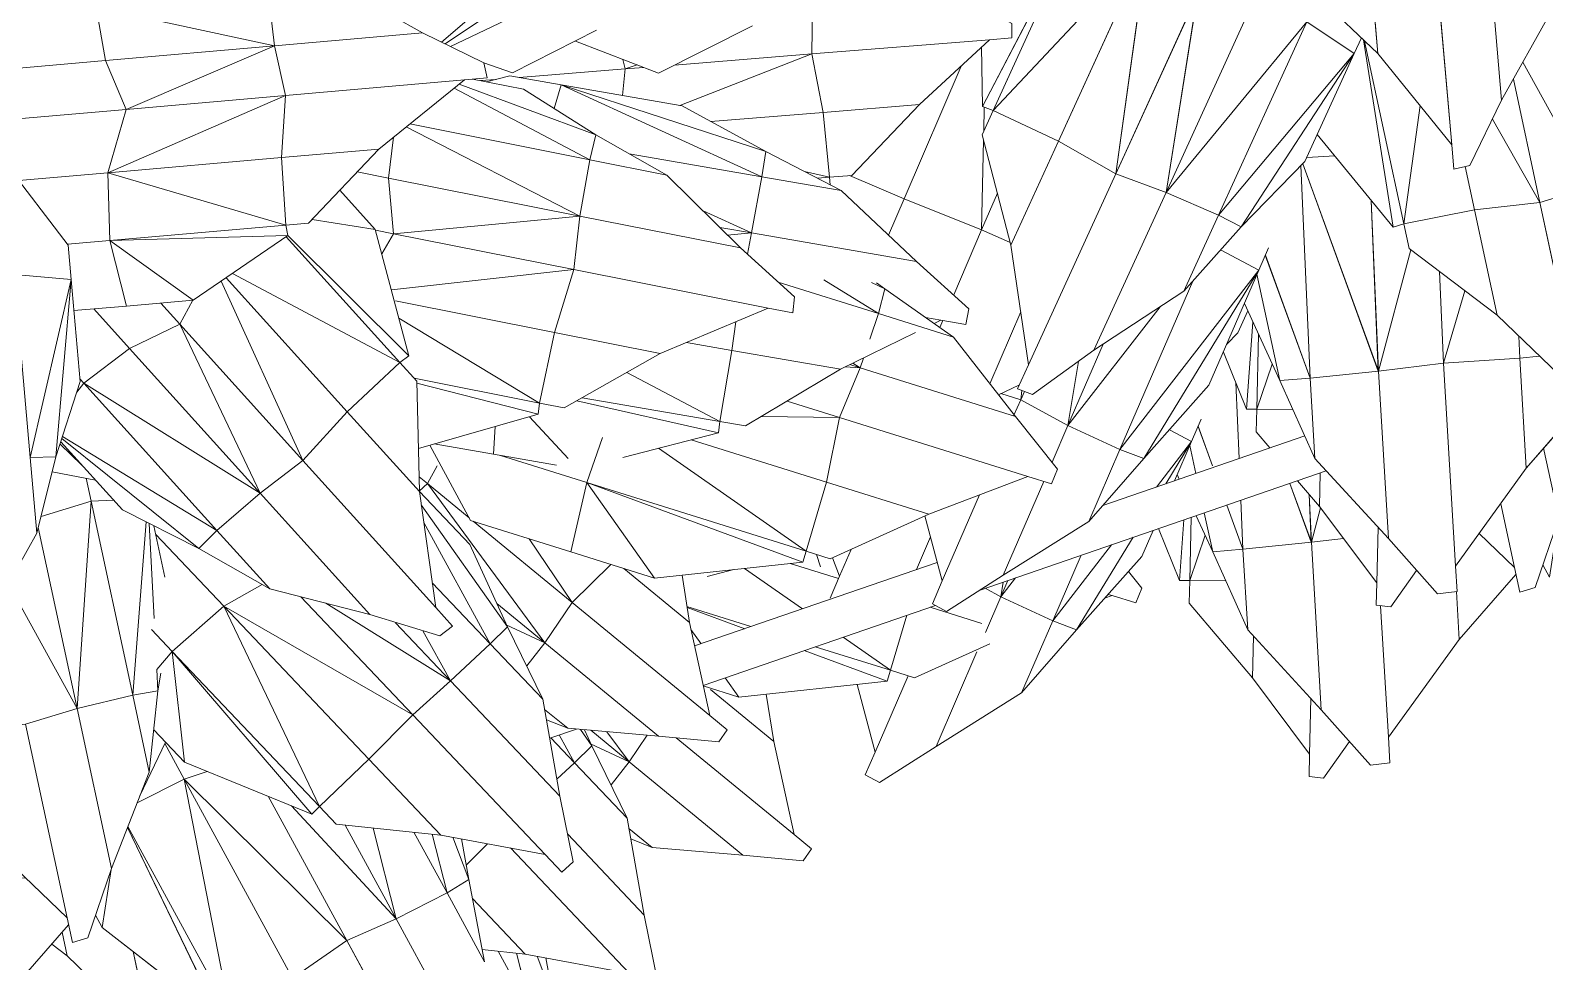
# Model space of a CAD drawing. Header units: inches. Extents: x 1 to 4284, y -575 to 745.
# Drawn here: x 2925.15 to 2944.06, y 297.77 to 309.4 of the extents above; entities that cross this region are included whole.
import ezdxf

# ---------------------------------------------------------------- set-up
doc = ezdxf.new("R2010")
doc.units = ezdxf.units.IN
doc.header["$MEASUREMENT"] = 0
doc.layers.add('I-WALL', color=2, linetype='Continuous', lineweight=13)
doc.layers.add('Plant-hosta', color=7, linetype='Continuous', lineweight=9)

# ---------------------------------------------------------------- blocks, each defined once
blk = doc.blocks.new('Untitled_dwg-V12-New Construction - Tel_Data_Elec Plan')
at = {"layer": 'Plant-hosta'}
for p, q in [((4.253, 10.85), (4.127, 11.678)), ((2.385, 10.651), (2.514, 11.503)), ((2.385, 10.651), (2.514, 11.503)), ((2.59, 10.75), (2.514, 11.503)), ((2.689, 10.798), (3.83, 11.472)), ((2.821, 10.876), (2.827, 11.44)), ((2.827, 11.44), (2.913, 10.931)), ((2.827, 11.44), (2.913, 10.931)), ((2.968, 9.49), (3.83, 11.472)), ((2.689, 10.798), (2.204, 10.563)), ((2.689, 10.798), (2.307, 9.921)), ((3.699, 9.575), (4.253, 10.85)), ((4.253, 10.85), (4.466, 9.64)), ((4.253, 10.85), (4.466, 9.64)), ((5.664, 10.566), (6.348, 10.892)), ((6.348, 10.892), (6.496, 10.786)), ((6.353, 10.545), (6.496, 10.786)), ((5.664, 10.566), (4.633, 10.088)), ((5.664, 10.566), (4.633, 10.088)), ((5.664, 10.566), (4.729, 8.985)), ((4.729, 8.985), (5.664, 10.566)), ((5.383, 8.905), (6.353, 10.545)), ((6.353, 10.545), (6.513, 9.364)), ((-2.051, 10.175), (-2.695, 8.862)), ((-2.695, 8.862), (-2.051, 10.175)), ((-1.901, 9.094), (-2.051, 10.175)), ((4.633, 10.088), (4.42, 9.899)), ((4.633, 10.088), (4.443, 9.768)), ((2.716, 9.342), (2.377, 9.502)), ((2.716, 9.342), (2.377, 9.502)), ((4.466, 9.64), (4.085, 8.764)), ((4.466, 9.64), (4.361, 8.639)), ((6.513, 9.364), (5.992, 8.484)), ((6.513, 9.364), (6.628, 8.779)), ((11.106, 9.098), (11.352, 9.286)), ((11.352, 9.286), (11.488, 9.138)), ((4.729, 8.985), (4.418, 9.18)), ((6.293, 8.697), (8.102, 9.142)), ((7.259, 8.429), (8.102, 9.142)), ((8.187, 9.029), (8.102, 9.142)), ((8.437, 9.22), (8.187, 9.029)), ((8.437, 9.22), (8.187, 9.029)), ((8.437, 9.22), (9.464, 9.143)), ((9.464, 9.143), (8.437, 9.22)), ((11.106, 9.098), (11.007, 9.099)), ((11.007, 9.099), (11.106, 9.098)), ((11.066, 9.068), (11.106, 9.098)), ((11.403, 8.886), (11.488, 9.138)), ((4.729, 8.985), (4.353, 8.61)), ((4.729, 8.985), (4.414, 8.453)), ((4.597, 8.538), (4.729, 8.985)), ((5.055, 8.75), (4.729, 8.985)), ((5.055, 8.75), (4.729, 8.985)), ((7.405, 8.432), (8.187, 9.029)), ((7.772, 8.438), (8.187, 9.029)), ((7.772, 8.438), (8.187, 9.029)), ((8.613, 8.453), (8.187, 9.029)), ((8.187, 9.029), (8.613, 8.453)), ((-2.695, 8.862), (-2.825, 8.66)), ((-2.695, 8.862), (-2.825, 8.66)), ((-2.695, 8.862), (-2.653, 8.565)), ((-2.653, 8.565), (-2.695, 8.862)), ((3.809, 8.881), (4.085, 8.764)), ((3.809, 8.881), (4.085, 8.764)), ((3.914, 8.371), (4.085, 8.764)), ((3.914, 8.371), (4.085, 8.764)), ((4.025, 8.373), (4.085, 8.764)), ((4.085, 8.764), (4.025, 8.373)), ((4.085, 8.764), (4.361, 8.639)), ((4.361, 8.639), (4.085, 8.764)), ((8.922, 8.458), (9.458, 8.868)), ((8.922, 8.458), (9.458, 8.868)), ((4.296, 8.398), (4.361, 8.639)), ((4.361, 8.639), (4.343, 8.42)), ((5.923, 8.413), (6.293, 8.697)), ((6.215, 8.411), (6.293, 8.697)), ((6.02, 7.698), (6.078, 7.909)), ((6.078, 7.909), (6.02, 7.698)), ((6.068, 7.423), (6.655, 7.919)), ((6.655, 7.919), (6.068, 7.423)), ((6.071, 7.411), (6.736, 7.92)), ((6.071, 7.411), (6.736, 7.92)), ((6.911, 7.21), (7.417, 7.932)), ((6.911, 7.21), (7.417, 7.932)), ((7.468, 7.347), (7.97, 7.731)), ((7.97, 7.731), (7.468, 7.347)), ((6.437, 7.144), (6.78, 7.178)), ((6.437, 7.144), (6.78, 7.178))]:
    blk.add_line(p, q, dxfattribs=at)
at = {"layer": 'Plant-hosta', "flags": 128}
for points in [[(3.699, 9.575), (4.253, 10.85), (4.127, 11.678), (3.95, 11.75), (3.83, 11.472)], [(1.781, 11.534), (1.805, 11.592), (2.514, 11.503), (2.59, 10.75)], [(2.821, 10.876), (2.827, 11.44), (2.514, 11.503)], [(2.689, 10.798), (3.83, 11.472), (2.968, 9.49)], [(2.307, 9.921), (2.689, 10.798), (2.204, 10.563)], [(5.664, 10.566), (6.348, 10.892), (6.496, 10.786), (6.353, 10.545)], [(-1.402, 9.887), (-1.892, 10.495), (-2.093, 10.484), (-2.051, 10.175), (-1.901, 9.094)], [(6.513, 9.364), (6.353, 10.545), (5.383, 8.905)], [(4.443, 9.768), (4.633, 10.088), (4.42, 9.899)], [(4.085, 8.764), (4.466, 9.64), (4.361, 8.639)], [(6.628, 8.779), (6.513, 9.364), (5.992, 8.484)], [(11.403, 8.886), (11.488, 9.138), (11.352, 9.286), (11.106, 9.098), (11.066, 9.068)], [(4.418, 9.18), (4.729, 8.985), (4.597, 8.538)], [(6.293, 8.697), (8.102, 9.142), (7.259, 8.429)], [(7.405, 8.432), (8.187, 9.029), (8.102, 9.142)], [(4.414, 8.453), (4.729, 8.985), (4.353, 8.61)], [(4.296, 8.398), (4.361, 8.639), (4.343, 8.42)], [(5.923, 8.413), (6.293, 8.697), (6.215, 8.411)]]:
    blk.add_lwpolyline(points, dxfattribs=at)
blk = doc.blocks.new('Untitled_dwg-V39-New Construction - Tel_Data_Elec Plan')
at = {"layer": 'Plant-hosta'}
for p, q in [((-4.584, 11.877), (-4.345, 11.933)), ((-4.345, 11.933), (-4.254, 11.627)), ((-5.189, 11.83), (-5.352, 11.749)), ((-5.25, 11.488), (-5.352, 11.749)), ((-5.189, 11.83), (-4.728, 11.512)), ((-4.584, 11.877), (-4.924, 11.017)), ((-4.254, 11.627), (-3.005, 10.782)), ((-3.784, 10.051), (-4.254, 11.627)), ((-3.005, 10.782), (-4.254, 11.627)), ((-5.25, 11.488), (-5.596, 10.349)), ((-5.596, 10.349), (-5.25, 11.488)), ((-4.997, 10.843), (-5.25, 11.488)), ((-4.924, 11.017), (-5.446, 9.766)), ((-4.924, 11.017), (-5.446, 9.766)), ((-4.325, 9.01), (-4.924, 11.017)), ((-2.063, 10.262), (-3.005, 10.782)), ((-2.834, 10.209), (-3.005, 10.782)), ((-1.892, 10.495), (-2.093, 10.484)), ((-2.051, 10.175), (-2.093, 10.484)), ((-1.892, 10.495), (-1.32, 9.785)), ((-1.706, 10.264), (-1.68, 10.437)), ((-5.596, 10.349), (-6.02, 9.203)), ((-5.596, 10.349), (-6.02, 9.203)), ((-5.596, 10.349), (-5.406, 9.863)), ((-5.406, 9.863), (-5.596, 10.349)), ((-2.051, 10.175), (-2.321, 9.625)), ((-2.321, 9.625), (-2.051, 10.175)), ((-1.938, 9.366), (-2.051, 10.175)), ((-10.419, 9.986), (-10.553, 9.835)), ((-10.34, 9.61), (-10.553, 9.835)), ((-10.419, 9.986), (-9.6, 9.802)), ((-9.6, 9.802), (-8.368, 9.539)), ((-9.6, 9.802), (-8.717, 8.868)), ((-9.6, 9.802), (-8.368, 9.539)), ((-5.446, 9.766), (-5.523, 8.702)), ((-5.158, 8.8), (-5.446, 9.766)), ((-1.32, 9.785), (-1.198, 8.9)), ((-10.34, 9.61), (-10.262, 8.737)), ((-9.626, 8.856), (-10.34, 9.61)), ((-10.262, 8.737), (-10.34, 9.61)), ((-7.453, 9.035), (-8.368, 9.539)), ((-8.368, 9.539), (-7.695, 8.827)), ((-5.916, 8.939), (-6.02, 9.203)), ((-5.916, 8.939), (-5.494, 9.097)), ((-3.933, 9.102), (-4.325, 9.01)), ((-4.325, 9.01), (-3.933, 9.102)), ((-7.453, 9.035), (-7.695, 8.827)), ((-7.453, 9.035), (-6.375, 8.453)), ((-6.395, 8.191), (-7.453, 9.035)), ((-7.453, 9.035), (-6.375, 8.453)), ((-6.061, 8.197), (-6.035, 8.894)), ((-5.916, 8.939), (-6.035, 8.894)), ((-5.916, 8.939), (-6.035, 8.894)), ((-5.724, 8.203), (-6.035, 8.894)), ((-5.541, 8.475), (-5.916, 8.939)), ((-5.628, 8.204), (-5.916, 8.939)), ((-5.916, 8.939), (-5.541, 8.475)), ((-5.628, 8.204), (-5.916, 8.939)), ((-4.325, 9.01), (-5.158, 8.8)), ((-4.327, 8.227), (-4.327, 9.009)), ((-4.327, 9.009), (-4.146, 8.44)), ((-4.325, 9.01), (-4.326, 8.227)), ((-4.072, 8.646), (-4.325, 9.01)), ((-4.325, 9.01), (-4.146, 8.442)), ((-4.072, 8.646), (-4.325, 9.01)), ((-8.202, 8.324), (-7.695, 8.827)), ((-7.083, 8.179), (-7.695, 8.827)), ((-6.679, 8.186), (-7.695, 8.827)), ((-7.083, 8.179), (-7.695, 8.827)), ((-7.695, 8.827), (-6.679, 8.186)), ((-5.523, 8.702), (-5.564, 8.206)), ((-5.158, 8.8), (-5.523, 8.702)), ((-5.523, 8.702), (-5.158, 8.8)), ((-5.455, 8.207), (-5.523, 8.702)), ((-5.455, 8.207), (-5.523, 8.702)), ((-4.973, 8.216), (-5.158, 8.8)), ((-5.158, 8.213), (-5.158, 8.8)), ((-4.973, 8.216), (-5.158, 8.8)), ((-8.536, 8.678), (-8.202, 8.324)), ((-8.349, 8.157), (-8.202, 8.324)), ((-8.111, 8.161), (-8.202, 8.324)), ((-8.202, 8.324), (-7.948, 8.164)), ((-8.202, 8.324), (-8.049, 8.162)), ((-6.131, 8.196), (-6.375, 8.453)), ((-6.375, 8.453), (-6.131, 8.196)), ((-10.005, 7.393), (-10.21, 7.611)), ((-9.073, 7.644), (-8.77, 7.321)), ((-9.073, 7.644), (-8.77, 7.321)), ((-5.3, 7.316), (-5.907, 7.7)), ((-5.907, 7.7), (-5.3, 7.316)), ((-5.3, 7.316), (-5.782, 7.702)), ((-5.3, 7.316), (-5.782, 7.702)), ((-5.3, 7.316), (-5.666, 7.704)), ((-5.666, 7.704), (-5.3, 7.316)), ((-5.605, 7.705), (-5.61, 7.644)), ((-5.605, 7.705), (-5.61, 7.644)), ((-5.338, 7.356), (-5.386, 7.709)), ((-5.338, 7.356), (-5.386, 7.709)), ((-5.157, 7.166), (-5.158, 7.692)), ((-5.158, 7.692), (-5.158, 7.167)), ((-4.53, 6.814), (-4.816, 7.719)), ((-4.53, 6.814), (-4.816, 7.719)), ((-10.005, 7.393), (-10.01, 7.147)), ((-10.01, 7.147), (-10.005, 7.393)), ((-9.756, 7.128), (-10.005, 7.393)), ((-10.185, 7.039), (-10.19, 7.202)), ((-10.19, 7.202), (-10.185, 7.039)), ((-5.509, 7.084), (-5.3, 7.316)), ((-5.3, 7.316), (-5.09, 7.095)), ((-4.471, 6.324), (-4.294, 6.239)), ((-4.471, 6.324), (-4.294, 6.239)), ((-4.083, 6.024), (-4.294, 6.239)), ((-4.294, 6.239), (-4.083, 6.024))]:
    blk.add_line(p, q, dxfattribs=at)
at = {"layer": 'Plant-hosta', "flags": 128}
for points in [[(-3.784, 10.051), (-4.254, 11.627), (-4.345, 11.933), (-4.584, 11.877), (-4.924, 11.017), (-4.325, 9.01)], [(-4.997, 10.843), (-5.25, 11.488), (-5.352, 11.749), (-5.189, 11.83), (-4.728, 11.512)], [(-2.834, 10.209), (-3.005, 10.782), (-2.063, 10.262)], [(-1.198, 8.9), (-1.32, 9.785), (-1.892, 10.495), (-2.093, 10.484), (-2.051, 10.175), (-1.938, 9.366)], [(-1.706, 10.264), (-1.68, 10.437), (-1.329, 9.796)], [(-8.717, 8.868), (-9.6, 9.802), (-10.419, 9.986), (-10.553, 9.835), (-10.34, 9.61), (-9.626, 8.856)], [(-5.158, 8.8), (-5.446, 9.766), (-5.523, 8.702), (-5.564, 8.206)], [(-7.695, 8.827), (-8.368, 9.539), (-7.453, 9.035)], [(-6.02, 9.203), (-5.916, 8.939), (-5.494, 9.097)], [(-6.395, 8.191), (-7.453, 9.035), (-7.695, 8.827)], [(-6.061, 8.197), (-6.035, 8.894), (-5.724, 8.203)], [(-4.325, 9.01), (-5.158, 8.8), (-5.158, 8.213)], [(-8.111, 8.161), (-8.202, 8.324), (-7.695, 8.827)], [(-8.349, 8.157), (-8.202, 8.324), (-8.536, 8.678)], [(-7.948, 8.164), (-8.202, 8.324), (-8.049, 8.162)], [(-9.756, 7.128), (-10.005, 7.393), (-10.21, 7.611)], [(-5.09, 7.095), (-5.3, 7.316), (-5.509, 7.084)]]:
    blk.add_lwpolyline(points, dxfattribs=at)
blk = doc.blocks.new('Untitled_dwg-V42-New Construction - Tel_Data_Elec Plan')
at = {"layer": 'Plant-hosta'}
for p, q in [((-4.584, 11.877), (-4.345, 11.933)), ((-4.345, 11.933), (-4.254, 11.627)), ((-5.189, 11.83), (-5.352, 11.749)), ((-5.25, 11.488), (-5.352, 11.749)), ((-5.189, 11.83), (-4.728, 11.512)), ((-4.584, 11.877), (-4.924, 11.017)), ((-4.254, 11.627), (-3.005, 10.782)), ((-3.529, 9.197), (-4.254, 11.627)), ((-3.005, 10.782), (-4.254, 11.627)), ((-5.25, 11.488), (-5.596, 10.349)), ((-5.596, 10.349), (-5.25, 11.488)), ((-4.997, 10.843), (-5.25, 11.488)), ((-4.924, 11.017), (-5.446, 9.766)), ((-4.924, 11.017), (-5.446, 9.766)), ((-4.325, 9.01), (-4.924, 11.017)), ((-2.063, 10.262), (-3.005, 10.782)), ((-2.611, 9.461), (-3.005, 10.782)), ((-5.596, 10.349), (-5.743, 9.951)), ((-5.596, 10.349), (-5.743, 9.951)), ((-5.596, 10.349), (-5.442, 9.956)), ((-5.442, 9.956), (-5.596, 10.349)), ((-2.051, 10.175), (-2.695, 8.862)), ((-2.695, 8.862), (-2.051, 10.175)), ((-1.71, 7.722), (-2.051, 10.175)), ((-10.419, 9.986), (-10.553, 9.835)), ((-10.34, 9.61), (-10.553, 9.835)), ((-10.419, 9.986), (-9.6, 9.802)), ((-9.6, 9.802), (-8.368, 9.539)), ((-9.6, 9.802), (-8.724, 8.876)), ((-9.6, 9.802), (-8.368, 9.539)), ((-5.446, 9.766), (-5.523, 8.702)), ((-5.158, 8.8), (-5.446, 9.766)), ((-10.34, 9.61), (-10.265, 8.774)), ((-9.535, 8.759), (-10.34, 9.61)), ((-10.265, 8.774), (-10.34, 9.61)), ((-7.453, 9.035), (-8.368, 9.539)), ((-8.368, 9.539), (-7.695, 8.827)), ((-3.529, 9.197), (-2.611, 9.461)), ((-2.611, 9.461), (-3.529, 9.197)), ((-2.611, 9.461), (-2.37, 9.524)), ((-2.529, 9.2), (-2.611, 9.461)), ((-2.529, 9.2), (-2.611, 9.461)), ((-5.929, 9.448), (-6.02, 9.203)), ((-5.929, 9.448), (-6.02, 9.203)), ((-5.916, 8.939), (-6.02, 9.203)), ((-5.916, 8.939), (-5.494, 9.097)), ((-3.529, 9.197), (-4.325, 9.01)), ((-4.325, 9.01), (-3.529, 9.197)), ((-2.97, 8.436), (-3.529, 9.197)), ((-3.529, 9.197), (-3.184, 8.105)), ((-3.184, 8.105), (-3.529, 9.197)), ((-3.529, 9.197), (-2.97, 8.436)), ((-7.453, 9.035), (-7.695, 8.827)), ((-7.453, 9.035), (-6.375, 8.453)), ((-5.3, 7.316), (-7.453, 9.035)), ((-7.453, 9.035), (-6.375, 8.453)), ((-6.064, 8.125), (-6.035, 8.894)), ((-5.916, 8.939), (-6.035, 8.894)), ((-5.916, 8.939), (-6.035, 8.894)), ((-5.589, 7.901), (-6.035, 8.894)), ((-5.541, 8.475), (-5.916, 8.939)), ((-5.575, 8.068), (-5.916, 8.939)), ((-5.916, 8.939), (-5.541, 8.475)), ((-5.575, 8.068), (-5.916, 8.939)), ((-4.325, 9.01), (-5.158, 8.8)), ((-4.325, 9.01), (-4.327, 6.255)), ((-4.327, 6.255), (-4.327, 9.009)), ((-4.327, 9.009), (-3.683, 6.978)), ((-3.429, 7.725), (-4.325, 9.01)), ((-4.325, 9.01), (-3.682, 6.978)), ((-3.429, 7.725), (-4.325, 9.01)), ((-8.202, 8.324), (-7.695, 8.827)), ((-6.121, 7.162), (-7.695, 8.827)), ((-5.3, 7.316), (-7.695, 8.827)), ((-6.121, 7.162), (-7.695, 8.827)), ((-7.695, 8.827), (-5.3, 7.316)), ((-5.523, 8.702), (-5.61, 7.644)), ((-5.158, 8.8), (-5.523, 8.702)), ((-5.523, 8.702), (-5.158, 8.8)), ((-5.338, 7.356), (-5.523, 8.702)), ((-5.338, 7.356), (-5.523, 8.702)), ((-4.357, 6.269), (-5.158, 8.8)), ((-5.157, 7.166), (-5.158, 8.8)), ((-4.357, 6.269), (-5.158, 8.8)), ((-2.695, 8.862), (-3.443, 7.705)), ((-2.695, 8.862), (-3.443, 7.705)), ((-2.695, 8.862), (-2.51, 7.529)), ((-8.544, 8.685), (-8.202, 8.324)), ((-8.646, 7.82), (-8.202, 8.324)), ((-7.805, 7.616), (-8.202, 8.324)), ((-8.202, 8.324), (-6.613, 7.323)), ((-8.202, 8.324), (-7.441, 7.519)), ((-5.3, 7.316), (-6.375, 8.453)), ((-6.375, 8.453), (-5.3, 7.316)), ((-8.646, 7.82), (-8.797, 7.978)), ((-8.797, 7.978), (-8.646, 7.82)), ((-8.646, 7.82), (-8.854, 7.662)), ((-8.646, 7.82), (-8.854, 7.662)), ((-8.593, 7.714), (-8.646, 7.82)), ((-8.567, 7.736), (-8.646, 7.82)), ((-8.484, 7.806), (-8.637, 7.676)), ((-8.484, 7.806), (-7.574, 7.551)), ((-1.71, 7.722), (-1.039, 7.759)), ((-1.71, 7.722), (-1.039, 7.759)), ((-1.31, 6.003), (-1.039, 7.759)), ((-1.31, 6.003), (-1.039, 7.759)), ((-8.884, 7.665), (-8.603, 7.64)), ((-8.884, 7.665), (-8.603, 7.64)), ((-8.406, 7.441), (-8.637, 7.676)), ((-3.399, 7.392), (-3.443, 7.705)), ((-3.443, 7.705), (-3.399, 7.392)), ((-1.71, 7.722), (-2.51, 7.529)), ((-1.912, 6.541), (-1.71, 7.722)), ((-1.71, 7.722), (-1.912, 6.541)), ((-1.494, 6.162), (-1.71, 7.722)), ((-1.494, 6.162), (-1.71, 7.722)), ((-8.938, 7.5), (-8.27, 6.788)), ((-8.938, 7.5), (-8.27, 6.788)), ((-8.406, 7.441), (-8.099, 5.963)), ((-6.566, 5.573), (-8.406, 7.441)), ((-8.099, 5.963), (-8.406, 7.441)), ((-7.574, 7.551), (-6.267, 7.241)), ((-7.574, 7.551), (-6.055, 6.008)), ((-7.574, 7.551), (-6.267, 7.241)), ((-4.033, 5.974), (-3.54, 7.385)), ((-3.399, 7.392), (-3.54, 7.385)), ((-3.399, 7.392), (-3.54, 7.385)), ((-3.086, 5.061), (-3.54, 7.385)), ((-3.399, 7.392), (-2.51, 7.529)), ((-2.704, 6.073), (-3.399, 7.392)), ((-3.079, 5.082), (-3.399, 7.392)), ((-2.704, 6.073), (-3.399, 7.392)), ((-3.079, 5.082), (-3.399, 7.392)), ((-2.434, 6.981), (-2.51, 7.529)), ((-2.51, 7.529), (-2.434, 6.981)), ((-5.318, 6.731), (-6.267, 7.241)), ((-6.267, 7.241), (-5.536, 6.498)), ((-5.66, 6.915), (-5.3, 7.316)), ((-5.3, 7.316), (-5.09, 7.095)), ((-2.377, 6.988), (-2.577, 6.962)), ((-2.499, 6.671), (-2.577, 6.962)), ((-2.377, 6.988), (-1.723, 6.359)), ((-9.221, 6.557), (-9.286, 6.626)), ((-9.221, 6.557), (-9.286, 6.626)), ((-5.318, 6.731), (-5.536, 6.498)), ((-5.318, 6.731), (-4.294, 6.239)), ((-3.254, 5.183), (-5.318, 6.731)), ((-5.318, 6.731), (-4.294, 6.239)), ((-2.499, 6.671), (-2.975, 5.283)), ((-2.975, 5.283), (-2.499, 6.671)), ((-1.881, 4.364), (-2.499, 6.671)), ((-6.055, 6.008), (-5.536, 6.498)), ((-6.055, 6.008), (-5.536, 6.498)), ((-3.675, 4.609), (-5.536, 6.498)), ((-3.254, 5.183), (-5.536, 6.498)), ((-5.536, 6.498), (-3.254, 5.183)), ((-8.378, 5.658), (-8.984, 6.304)), ((-8.378, 5.658), (-8.984, 6.304)), ((-3.919, 6.3), (-4.253, 6.197)), ((-4.253, 6.197), (-3.919, 6.3)), ((-1.723, 6.359), (-0.762, 5.531)), ((-1.723, 6.359), (-1.212, 4.454)), ((-1.212, 4.454), (-1.723, 6.359)), ((-1.723, 6.359), (-0.762, 5.531)), ((-3.254, 5.183), (-4.294, 6.239)), ((-8.378, 5.658), (-8.105, 5.924)), ((-7.966, 4.546), (-8.099, 5.963)), ((-7.099, 4.947), (-8.099, 5.963)), ((-6.566, 5.573), (-6.055, 6.008)), ((-4.842, 3.822), (-6.055, 6.008)), ((-6.055, 6.008), (-3.675, 4.609)), ((-6.055, 6.008), (-4.225, 4.15)), ((-3.675, 4.609), (-6.055, 6.008)), ((-6.055, 6.008), (-4.225, 4.15)), ((-8.378, 5.658), (-9.153, 4.964)), ((-9.153, 4.964), (-8.378, 5.658)), ((-7.973, 4.614), (-8.378, 5.658)), ((-8.036, 5.294), (-8.378, 5.658)), ((-8.036, 5.294), (-8.378, 5.658)), ((-6.566, 5.573), (-7.099, 4.947)), ((-5.22, 3.04), (-6.566, 5.573)), ((-4.842, 3.822), (-6.566, 5.573)), ((-9.493, 5.325), (-9.153, 4.964)), ((-3.675, 4.609), (-3.254, 5.183)), ((-2.975, 5.283), (-3.581, 4.07)), ((-2.975, 5.283), (-3.581, 4.07)), ((-3.102, 5.029), (-3.254, 5.183)), ((-3.102, 5.029), (-3.254, 5.183)), ((-2.975, 5.283), (-2.639, 4.029)), ((-9.697, 4.457), (-9.153, 4.964)), ((-7.92, 3.649), (-9.153, 4.964)), ((-7.92, 3.649), (-9.153, 4.964)), ((-7.099, 4.947), (-7.732, 4.307)), ((-5.22, 3.04), (-7.099, 4.947)), ((-7.966, 4.546), (-7.732, 4.307)), ((-7.824, 4.231), (-7.933, 4.512)), ((-7.933, 4.512), (-7.824, 4.231)), ((-7.732, 4.307), (-7.841, 4.217)), ((-7.732, 4.307), (-7.841, 4.217)), ((-7.597, 3.512), (-7.841, 4.217)), ((-5.827, 2.373), (-7.841, 4.217)), ((-5.22, 3.04), (-7.732, 4.307)), ((-5.827, 2.373), (-7.732, 4.307)), ((-5.22, 3.04), (-7.732, 4.307))]:
    blk.add_line(p, q, dxfattribs=at)
at = {"layer": 'Plant-hosta', "flags": 128}
for points in [[(-3.529, 9.197), (-4.254, 11.627), (-4.345, 11.933), (-4.584, 11.877), (-4.924, 11.017), (-4.325, 9.01)], [(-4.997, 10.843), (-5.25, 11.488), (-5.352, 11.749), (-5.189, 11.83), (-4.728, 11.512)], [(-2.37, 9.524), (-2.611, 9.461), (-3.005, 10.782), (-2.063, 10.262)], [(-1.039, 7.759), (-1.32, 9.785), (-1.892, 10.495), (-2.093, 10.484), (-2.051, 10.175), (-1.71, 7.722), (-2.51, 7.529)], [(-8.724, 8.876), (-9.6, 9.802), (-10.419, 9.986), (-10.553, 9.835), (-10.34, 9.61), (-9.535, 8.759)], [(-5.158, 8.8), (-5.446, 9.766), (-5.523, 8.702), (-5.61, 7.644)], [(-7.695, 8.827), (-8.368, 9.539), (-7.453, 9.035)], [(-6.02, 9.203), (-5.916, 8.939), (-5.494, 9.097)], [(-5.3, 7.316), (-7.453, 9.035), (-7.695, 8.827)], [(-6.064, 8.125), (-6.035, 8.894), (-5.589, 7.901)], [(-4.325, 9.01), (-5.158, 8.8), (-5.158, 7.167)], [(-7.805, 7.616), (-8.202, 8.324), (-7.695, 8.827)], [(-3.399, 7.392), (-2.51, 7.529), (-2.695, 8.862)], [(-8.646, 7.82), (-8.202, 8.324), (-8.544, 8.685)], [(-6.613, 7.323), (-8.202, 8.324), (-7.441, 7.519)], [(-8.567, 7.736), (-8.646, 7.82), (-8.593, 7.714)], [(-6.566, 5.573), (-6.055, 6.008), (-7.574, 7.551), (-8.484, 7.806), (-8.637, 7.676), (-8.406, 7.441), (-6.566, 5.573), (-7.099, 4.947), (-5.22, 3.04)], [(-4.033, 5.974), (-3.54, 7.385), (-3.086, 5.061)], [(-4.294, 6.239), (-3.254, 5.183), (-5.318, 6.731), (-5.536, 6.498), (-6.267, 7.241), (-5.318, 6.731)], [(-5.09, 7.095), (-5.3, 7.316), (-5.66, 6.915)], [(-1.723, 6.359), (-2.377, 6.988), (-2.577, 6.962), (-2.499, 6.671), (-1.881, 4.364), (-2.639, 4.029)], [(-3.254, 5.183), (-3.675, 4.609), (-5.536, 6.498)], [(-8.105, 5.924), (-8.378, 5.658), (-7.973, 4.614)], [(-7.099, 4.947), (-8.099, 5.963), (-7.966, 4.546)], [(-4.225, 4.15), (-4.842, 3.822), (-6.055, 6.008)], [(-5.22, 3.04), (-6.566, 5.573), (-4.842, 3.822), (-5.22, 3.04)], [(-9.697, 4.457), (-9.153, 4.964), (-9.493, 5.325)], [(-3.581, 4.07), (-3.503, 3.776), (-2.639, 4.029), (-2.975, 5.283)], [(-7.966, 4.546), (-7.732, 4.307), (-7.099, 4.947)], [(-7.597, 3.512), (-7.841, 4.217), (-5.827, 2.373), (-7.732, 4.307)]]:
    blk.add_lwpolyline(points, dxfattribs=at)
blk = doc.blocks.new('Untitled_dwg-V43-New Construction - Tel_Data_Elec Plan')
at = {"layer": 'Plant-hosta'}
for p, q in [((1.134, 11.632), (1.503, 14.069)), ((1.805, 11.592), (2.11, 13.604)), ((1.805, 11.592), (2.11, 13.604)), ((2.66, 12.471), (2.514, 11.503)), ((2.827, 11.44), (2.66, 12.471)), ((-1.68, 10.437), (-0.688, 12.014)), ((-0.956, 9.372), (-0.688, 12.014)), ((-0.947, 9.362), (-0.549, 11.992)), ((-0.947, 9.362), (-0.549, 11.992)), ((-0.085, 9.045), (-0.549, 11.992)), ((-0.085, 9.045), (-0.549, 11.992)), ((-0.085, 9.045), (0.338, 11.843)), ((0.338, 11.843), (-0.085, 9.045)), ((1.134, 11.632), (0.338, 11.843)), ((3.83, 11.472), (3.95, 11.75)), ((3.95, 11.75), (4.127, 11.678)), ((-0.085, 9.045), (1.134, 11.632)), ((-0.085, 9.045), (1.134, 11.632)), ((1.134, 11.632), (0.828, 9.606)), ((1.134, 11.632), (0.828, 9.606)), ((1.06, 9.817), (1.805, 11.592)), ((1.134, 11.632), (1.805, 11.592)), ((1.134, 11.632), (1.805, 11.592)), ((1.805, 11.592), (1.606, 10.274)), ((1.805, 11.592), (1.923, 10.427)), ((1.805, 11.592), (2.514, 11.503)), ((4.253, 10.85), (4.127, 11.678)), ((2.385, 10.651), (2.514, 11.503)), ((2.385, 10.651), (2.514, 11.503)), ((2.59, 10.75), (2.514, 11.503)), ((2.827, 11.44), (2.514, 11.503)), ((2.689, 10.798), (3.83, 11.472)), ((2.821, 10.876), (2.827, 11.44)), ((2.827, 11.44), (2.913, 10.931)), ((2.827, 11.44), (2.913, 10.931)), ((2.872, 9.268), (3.83, 11.472)), ((-2.063, 10.262), (-3.005, 10.782)), ((2.689, 10.798), (1.508, 10.226)), ((2.689, 10.798), (2.168, 9.6)), ((3.461, 9.03), (4.253, 10.85)), ((4.253, 10.85), (4.466, 9.64)), ((4.253, 10.85), (4.466, 9.64)), ((5.664, 10.566), (6.348, 10.892)), ((6.348, 10.892), (6.496, 10.786)), ((6.353, 10.545), (6.496, 10.786)), ((-1.892, 10.495), (-2.093, 10.484)), ((-2.051, 10.175), (-2.093, 10.484)), ((-1.892, 10.495), (-1.32, 9.785)), ((-1.706, 10.264), (-1.68, 10.437)), ((-1.329, 9.796), (-1.68, 10.437)), ((5.664, 10.566), (4.633, 10.088)), ((5.664, 10.566), (4.633, 10.088)), ((5.664, 10.566), (4.729, 8.985)), ((4.729, 8.985), (5.664, 10.566)), ((5.221, 8.631), (6.353, 10.545)), ((6.353, 10.545), (6.513, 9.364)), ((1.508, 10.226), (1.386, 9.945)), ((-2.051, 10.175), (-2.695, 8.862)), ((-2.695, 8.862), (-2.051, 10.175)), ((-1.71, 7.722), (-2.051, 10.175)), ((4.633, 10.088), (4.42, 9.899)), ((4.633, 10.088), (4.443, 9.768)), ((-0.009, 8.847), (1.265, 10.003)), ((0.321, 7.497), (1.265, 10.003)), ((0.321, 7.497), (1.386, 9.945)), ((1.118, 7.186), (1.386, 9.945)), ((1.386, 9.945), (1.265, 10.003)), ((2.168, 9.6), (1.386, 9.945)), ((-1.32, 9.785), (-0.465, 8.816)), ((-1.32, 9.785), (-1.039, 7.759)), ((-1.32, 9.785), (-0.465, 8.816)), ((2.168, 9.6), (1.118, 7.186)), ((2.872, 9.268), (2.168, 9.6)), ((4.466, 9.64), (4.085, 8.764)), ((4.466, 9.64), (4.361, 8.639)), ((2.872, 9.268), (1.118, 7.186)), ((2.872, 9.268), (2.062, 7.405)), ((2.872, 9.268), (3.461, 9.03)), ((2.872, 9.268), (3.461, 9.03)), ((6.513, 9.364), (5.974, 8.452)), ((6.513, 9.364), (6.628, 8.779)), ((11.106, 9.098), (11.352, 9.286)), ((11.352, 9.286), (11.488, 9.138)), ((-0.738, 9.125), (-0.085, 9.045)), ((4.729, 8.985), (4.418, 9.18)), ((5.907, 7.287), (8.102, 9.142)), ((6.293, 8.697), (8.102, 9.142)), ((8.187, 9.029), (8.102, 9.142)), ((8.437, 9.22), (8.187, 9.029)), ((8.437, 9.22), (8.187, 9.029)), ((8.437, 9.22), (9.786, 9.119)), ((8.722, 8.305), (9.786, 9.119)), ((9.148, 7.601), (11.106, 9.098)), ((11.106, 9.098), (9.786, 9.119)), ((9.786, 9.119), (11.106, 9.098)), ((11.22, 8.342), (11.488, 9.138)), ((-0.147, 8.531), (-0.675, 9.053)), ((-0.675, 9.053), (-0.147, 8.531)), ((-0.16, 8.545), (-0.085, 9.045)), ((-0.085, 9.045), (0.219, 9.054)), ((0.219, 9.054), (-0.085, 9.045)), ((2.327, 7.587), (3.461, 9.03)), ((2.327, 7.587), (3.461, 9.03)), ((3.063, 8.113), (3.461, 9.03)), ((3.351, 8.325), (3.461, 9.03)), ((3.461, 9.03), (4.085, 8.764)), ((3.461, 9.03), (4.085, 8.764)), ((4.031, 6.618), (4.729, 8.985)), ((4.729, 8.985), (4.335, 8.32)), ((4.729, 8.985), (4.353, 8.61)), ((5.221, 8.631), (4.729, 8.985)), ((5.907, 7.287), (8.187, 9.029)), ((6.896, 7.189), (8.187, 9.029)), ((6.896, 7.189), (8.187, 9.029)), ((8.722, 8.305), (8.187, 9.029)), ((8.187, 9.029), (8.722, 8.305)), ((-0.016, 7.899), (-0.465, 8.816)), ((-0.465, 8.816), (-0.33, 7.841)), ((-0.231, 8.337), (-0.009, 8.847)), ((0.321, 7.497), (-0.009, 8.847)), ((3.666, 7.801), (4.085, 8.764)), ((3.666, 7.801), (4.085, 8.764)), ((3.823, 7.058), (4.085, 8.764)), ((4.085, 8.764), (3.823, 7.058)), ((4.085, 8.764), (4.361, 8.639)), ((4.361, 8.639), (4.085, 8.764)), ((3.869, 6.84), (4.361, 8.639)), ((4.361, 8.639), (4.269, 7.512)), ((5.221, 8.631), (4.407, 7.255)), ((4.99, 7.7), (5.221, 8.631)), ((5.221, 8.631), (5.84, 8.35)), ((5.423, 8.031), (6.293, 8.697)), ((5.907, 7.287), (6.293, 8.697)), ((2.798, 7.909), (3.526, 8.457)), ((3.526, 8.457), (3.719, 8.397)), ((3.601, 8.108), (3.719, 8.397)), ((9.603, 7.106), (11.22, 8.342)), ((11.22, 8.342), (10.829, 7.145)), ((11.22, 8.342), (10.829, 7.145)), ((7.315, 7.23), (8.722, 8.305)), ((8.722, 8.305), (7.315, 7.23)), ((9.148, 7.601), (8.722, 8.305)), ((2.67, 5.814), (3.601, 8.108)), ((3.601, 8.108), (3.904, 6.677)), ((3.904, 6.677), (3.601, 8.108)), ((4.379, 7.233), (5.423, 8.031)), ((5.907, 7.287), (5.423, 8.031)), ((-1.71, 7.722), (-1.039, 7.759)), ((-1.71, 7.722), (-1.039, 7.759)), ((-1.31, 6.003), (-1.039, 7.759)), ((-1.31, 6.003), (-1.039, 7.759)), ((-1.039, 7.759), (-0.33, 7.841)), ((-1.039, 7.759), (-0.33, 7.841)), ((-1.039, 7.759), (0.01, 5.389)), ((-1.039, 7.759), (-0.722, 5.472)), ((0.01, 5.389), (-1.039, 7.759)), ((-1.039, 7.759), (-0.722, 5.472)), ((-0.016, 7.899), (-0.33, 7.841)), ((0.01, 5.389), (-0.33, 7.841)), ((0.568, 5.865), (-0.33, 7.841)), ((0.01, 5.389), (-0.33, 7.841)), ((-0.33, 7.841), (0.568, 5.865)), ((-0.016, 7.899), (0.092, 7.704)), ((0.063, 7.643), (-0.016, 7.899)), ((2.798, 7.909), (1.731, 7.18)), ((2.798, 7.909), (1.731, 7.18)), ((2.798, 7.909), (2.029, 6.015)), ((2.798, 7.909), (2.029, 6.015)), ((0.321, 7.497), (0.063, 7.643)), ((0.321, 7.497), (0.063, 7.643)), ((8.237, 7.256), (9.148, 7.601)), ((8.237, 7.256), (9.148, 7.601)), ((9.148, 7.601), (8.604, 7.185)), ((9.148, 7.601), (8.604, 7.185)), ((9.148, 7.601), (9.603, 7.106)), ((9.148, 7.601), (9.603, 7.106)), ((0.321, 7.497), (0.171, 7.15)), ((0.171, 7.15), (0.321, 7.497)), ((1.118, 7.186), (0.321, 7.497)), ((0.321, 7.497), (1.118, 7.186)), ((3.906, 6.678), (4.269, 7.512)), ((4.269, 7.512), (3.906, 6.678)), ((4.374, 7.198), (4.031, 6.618)), ((4.374, 7.198), (4.031, 6.618)), ((4.223, 6.177), (4.379, 7.233)), ((5.907, 7.287), (5.01, 6.601)), ((5.01, 6.601), (5.907, 7.287)), ((5.907, 7.287), (6.281, 6.825)), ((5.907, 7.287), (6.281, 6.825)), ((6.138, 6.285), (7.663, 7.263)), ((6.437, 7.144), (7.663, 7.263)), ((7.729, 7.139), (7.663, 7.263)), ((8.009, 7.299), (7.729, 7.139)), ((8.009, 7.299), (7.729, 7.139)), ((8.009, 7.299), (9.365, 7.04)), ((0.25, 7.032), (0.598, 5.897)), ((0.25, 7.032), (0.598, 5.897)), ((1.118, 7.186), (0.627, 6.056)), ((1.118, 7.186), (0.627, 6.056)), ((1.731, 7.18), (1.071, 6.401)), ((1.118, 7.186), (1.661, 7.097)), ((1.731, 7.18), (1.361, 6.268)), ((6.216, 6.271), (7.729, 7.139)), ((6.846, 6.166), (7.729, 7.139)), ((6.846, 6.166), (7.729, 7.139)), ((8.173, 6.356), (7.729, 7.139)), ((8.173, 6.356), (9.365, 7.04)), ((10.403, 6.929), (9.365, 7.04)), ((9.365, 7.04), (10.403, 6.929)), ((9.432, 7.033), (9.603, 7.106)), ((9.603, 7.106), (9.498, 7.026)), ((9.603, 7.106), (9.498, 7.026)), ((9.603, 7.106), (9.536, 7.022)), ((9.536, 7.022), (9.603, 7.106)), ((9.603, 7.106), (9.683, 7.006)), ((10.829, 7.145), (10.051, 6.55)), ((10.829, 7.145), (10.232, 6.287)), ((10.753, 6.892), (11.029, 7.05)), ((11.133, 6.879), (11.029, 7.05)), ((4.932, 6.556), (5.625, 6.953)), ((4.932, 6.556), (5.625, 6.953)), ((5.514, 6.269), (5.792, 6.925)), ((5.792, 6.925), (5.514, 6.269)), ((9.84, 6.811), (10.051, 6.55)), ((10.587, 6.797), (10.753, 6.892)), ((10.753, 6.892), (10.66, 6.902)), ((10.66, 6.902), (10.753, 6.892)), ((10.718, 6.1), (11.133, 6.879)), ((3.904, 6.677), (3.397, 5.431)), ((4.031, 6.618), (3.902, 6.67)), ((3.904, 6.677), (4.345, 5.372)), ((0.642, 5.944), (0.552, 6.596)), ((0.642, 5.944), (0.552, 6.596)), ((4.031, 6.618), (3.963, 6.503)), ((4.031, 6.618), (3.963, 6.503)), ((4.223, 6.452), (4.031, 6.618)), ((4.031, 6.618), (4.223, 6.452)), ((4.279, 6.181), (4.932, 6.556)), ((5.072, 6.238), (4.932, 6.556)), ((9.009, 5.753), (10.051, 6.55)), ((9.009, 5.753), (10.051, 6.55)), ((9.554, 5.92), (10.051, 6.55)), ((10.051, 6.55), (10.232, 6.287)), ((-1.723, 6.359), (-0.762, 5.531)), ((-1.723, 6.359), (-0.762, 5.531)), ((-0.066, 4.528), (1.071, 6.401)), ((-0.066, 4.528), (1.071, 6.401)), ((-0.048, 4.505), (1.361, 6.268)), ((1.361, 6.268), (-0.048, 4.505)), ((1.071, 6.401), (0.341, 5.623)), ((0.43, 3.974), (1.361, 6.268)), ((1.071, 6.401), (1.361, 6.268)), ((1.071, 6.401), (1.361, 6.268)), ((2.029, 6.015), (1.361, 6.268)), ((2.029, 6.015), (1.361, 6.268)), ((4.076, 6.167), (5.629, 6.278)), ((4.338, 5.394), (5.629, 6.278)), ((5.691, 6.151), (5.629, 6.278)), ((5.961, 6.314), (5.691, 6.151)), ((5.961, 6.314), (7.32, 6.086)), ((7.672, 6.069), (8.173, 6.356)), ((8.173, 6.356), (7.672, 6.069)), ((8.343, 6.036), (8.173, 6.356)), ((8.343, 6.036), (8.173, 6.356)), ((10.102, 6.155), (10.232, 6.287)), ((10.232, 6.287), (10.158, 6.179)), ((4.325, 5.322), (5.691, 6.151)), ((4.325, 5.322), (5.691, 6.151)), ((4.404, 4.555), (5.691, 6.151)), ((5.691, 6.151), (4.404, 4.555)), ((6.169, 5.388), (5.691, 6.151)), ((6.169, 5.388), (5.691, 6.151)), ((6.169, 5.388), (7.32, 6.086)), ((8.78, 6.015), (7.32, 6.086)), ((7.32, 6.086), (8.78, 6.015)), ((8.78, 6.015), (9.047, 6.176)), ((8.906, 5.061), (10.718, 6.1)), ((9.137, 5.996), (9.047, 6.176)), ((10.718, 6.1), (10.138, 4.945)), ((10.718, 6.1), (10.138, 4.945)), ((2.029, 6.015), (0.43, 3.974)), ((0.43, 3.974), (2.029, 6.015)), ((2.029, 6.015), (1.113, 3.759)), ((2.029, 6.015), (1.113, 3.759)), ((1.807, 3.688), (2.029, 6.015)), ((2.67, 5.814), (2.029, 6.015)), ((2.029, 6.015), (2.67, 5.814)), ((6.663, 4.731), (8.78, 6.015)), ((8.711, 5.19), (9.137, 5.996)), ((2.67, 5.814), (1.807, 3.688)), ((2.476, 3.361), (2.67, 5.814)), ((2.67, 5.814), (2.476, 3.361)), ((2.67, 5.814), (3.397, 5.431)), ((3.397, 5.431), (2.67, 5.814)), ((-0.214, 4.718), (-0.762, 5.531)), ((-0.762, 5.531), (-0.516, 4.614)), ((-0.091, 4.56), (0.341, 5.623)), ((0.01, 5.389), (-0.641, 5.352)), ((0.01, 5.389), (0.279, 5.471)), ((0.279, 5.471), (0.01, 5.389)), ((0.01, 5.389), (0.051, 5.098)), ((2.55, 3.343), (3.397, 5.431)), ((2.55, 3.343), (3.397, 5.431)), ((4.226, 5.079), (3.397, 5.431)), ((4.226, 5.079), (4.345, 5.372)), ((4.437, 4.338), (6.169, 5.388)), ((6.663, 4.731), (6.169, 5.388)), ((-0.321, 4.877), (0.152, 5.158)), ((-0.321, 4.877), (0.152, 5.158)), ((6.963, 4.129), (8.711, 5.19)), ((8.711, 5.19), (8.16, 4.021)), ((8.766, 5.292), (8.906, 5.061)), ((-0.111, 4.586), (0.055, 4.919)), ((0.055, 4.919), (-0.111, 4.586)), ((2.642, 3.319), (4.226, 5.079)), ((4.226, 5.079), (2.642, 3.319)), ((3.43, 3.118), (4.226, 5.079)), ((4.226, 5.079), (3.43, 3.118)), ((3.452, 3.111), (4.361, 5.038)), ((4.226, 5.079), (4.361, 5.038)), ((4.361, 5.038), (4.226, 5.079)), ((4.505, 3.412), (4.361, 5.038)), ((8.906, 5.061), (8.431, 4.596)), ((8.431, 4.596), (8.906, 5.061)), ((8.906, 5.061), (8.556, 4.86)), ((8.906, 5.061), (8.556, 4.86)), ((8.613, 4.982), (8.906, 5.061)), ((8.613, 4.982), (8.906, 5.061)), ((8.906, 5.061), (9.266, 4.445)), ((8.906, 5.061), (9.266, 4.445)), ((10.138, 4.945), (9.266, 4.445)), ((10.138, 4.945), (9.42, 4.165)), ((4.436, 4.19), (6.663, 4.731)), ((4.436, 4.19), (6.663, 4.731)), ((6.663, 4.731), (4.701, 3.541)), ((6.663, 4.731), (6.963, 4.129)), ((6.663, 4.731), (6.963, 4.129)), ((9.788, 4.565), (10.057, 4.739)), ((10.057, 4.739), (9.788, 4.565)), ((9.912, 4.699), (10.057, 4.739)), ((10.057, 4.739), (10.032, 4.83)), ((10.33, 4.814), (10.057, 4.739)), ((10.26, 3.952), (10.057, 4.739)), ((10.33, 4.814), (11.425, 4.273)), ((-0.214, 4.718), (-0.516, 4.614)), ((0.724, 2.7), (-0.516, 4.614)), ((-0.516, 4.614), (0.724, 2.7)), ((-0.214, 4.718), (0.393, 3.938)), ((0.724, 2.7), (-0.214, 4.718)), ((7.304, 2.51), (9.266, 4.445)), ((7.807, 3.608), (9.266, 4.445)), ((9.266, 4.445), (9.42, 4.165)), ((7.304, 2.51), (9.42, 4.165)), ((9.42, 4.165), (8.634, 3.272)), ((9.42, 4.165), (8.634, 3.272)), ((10.26, 3.952), (11.425, 4.273)), ((12.522, 3.81), (11.425, 4.273)), ((11.425, 4.273), (12.522, 3.81)), ((0.43, 3.974), (0.307, 4.048)), ((0.401, 3.904), (0.43, 3.974)), ((0.43, 3.974), (0.401, 3.904)), ((1.113, 3.759), (0.43, 3.974)), ((4.701, 3.541), (6.963, 4.129)), ((4.701, 3.541), (6.963, 4.129)), ((6.963, 4.129), (4.881, 2.867)), ((6.963, 4.129), (5.308, 2.341)), ((6.963, 4.129), (7.319, 3.511)), ((6.963, 4.129), (7.319, 3.511)), ((8.16, 4.021), (7.319, 3.511)), ((8.16, 4.021), (7.497, 3.245)), ((0.724, 2.7), (0.393, 3.938)), ((0.393, 3.938), (0.724, 2.7)), ((8.904, 3.579), (10.26, 3.952)), ((8.904, 3.579), (10.26, 3.952)), ((10.378, 3.219), (10.26, 3.952)), ((10.26, 3.952), (10.378, 3.219)), ((10.378, 3.219), (12.522, 3.81)), ((12.522, 3.81), (12.792, 3.884)), ((12.856, 3.714), (12.792, 3.884)), ((1.113, 3.759), (0.863, 3.144)), ((1.807, 3.688), (1.113, 3.759)), ((1.807, 3.688), (1.674, 3.361)), ((1.807, 3.688), (1.674, 3.361)), ((2.063, 3.462), (1.807, 3.688)), ((4.477, 3.725), (4.701, 3.541)), ((1.257, 3.249), (2.066, 3.466)), ((1.342, 2.41), (2.066, 3.466)), ((2.066, 3.466), (3.452, 3.112)), ((3.806, 3.026), (4.505, 3.412)), ((4.257, 2.801), (4.505, 3.412)), ((4.505, 3.412), (4.257, 2.801)), ((4.701, 3.541), (4.504, 3.422)), ((4.701, 3.541), (4.881, 2.867)), ((5.361, 2.323), (7.319, 3.511)), ((6.033, 2.093), (7.319, 3.511)), ((7.319, 3.511), (7.497, 3.245)), ((0.623, 3.079), (1.257, 3.249)), ((1.342, 2.41), (1.257, 3.249)), ((6.111, 2.066), (7.497, 3.245)), ((7.497, 3.245), (6.844, 2.401)), ((7.497, 3.245), (6.844, 2.401)), ((7.304, 2.51), (8.634, 3.272)), ((8.634, 3.272), (7.304, 2.51)), ((8.607, 3.257), (10.378, 3.219)), ((10.378, 3.219), (8.607, 3.257)), ((10.378, 3.219), (8.72, 2.762)), ((8.72, 2.762), (10.378, 3.219)), ((10.378, 3.219), (10.591, 2.651)), ((10.591, 2.651), (10.378, 3.219)), ((1.342, 2.41), (3.452, 3.112)), ((3.472, 2.981), (3.452, 3.112)), ((3.472, 2.981), (3.452, 3.112)), ((3.748, 3.055), (3.472, 2.981)), ((3.748, 3.055), (3.472, 2.981)), ((3.748, 3.055), (4.889, 2.485)), ((4.889, 2.485), (3.748, 3.055)), ((1.342, 2.41), (3.472, 2.981)), ((1.609, 1.606), (3.472, 2.981)), ((3.71, 2.169), (3.472, 2.981)), ((3.472, 2.981), (3.71, 2.169)), ((4.881, 2.867), (4.539, 2.659)), ((4.881, 2.867), (4.539, 2.659)), ((4.881, 2.867), (5.111, 2.409)), ((5.111, 2.409), (4.881, 2.867)), ((7.979, 2.897), (8.124, 2.598)), ((0.077, 2.4), (0.724, 2.7)), ((0.835, 2.286), (0.724, 2.7)), ((7.121, 2.759), (7.304, 2.51)), ((7.658, 2.058), (8.496, 2.788)), ((8.35, 2.66), (8.124, 2.598)), ((8.496, 2.788), (9.802, 2.637)), ((3.71, 2.169), (4.889, 2.485)), ((3.71, 2.169), (4.889, 2.485)), ((6.193, 2.038), (4.889, 2.485)), ((4.889, 2.485), (6.193, 2.038)), ((6.74, 2.186), (7.304, 2.51)), ((8.124, 2.598), (6.843, 2.245)), ((8.124, 2.598), (8.282, 2.601)), ((8.124, 2.598), (8.138, 2.476)), ((8.138, 2.476), (8.124, 2.598)), ((0.443, 1.036), (0.835, 2.286)), ((0.831, 2.273), (1.342, 2.41)), ((0.831, 2.273), (1.342, 2.41)), ((1.609, 1.606), (1.342, 2.41)), ((6.287, 2.063), (6.844, 2.401)), ((6.844, 2.401), (6.287, 2.063)), ((1.609, 1.606), (3.71, 2.169)), ((4.025, 1.457), (3.71, 2.169)), ((6.193, 2.038), (6.466, 2.111)), ((6.565, 2.169), (6.375, 2.116)), ((6.375, 2.116), (6.565, 2.169)), ((6.44, 2.156), (6.74, 2.186)), ((6.492, 1.922), (6.466, 2.111)), ((6.786, 2.162), (6.491, 1.924)), ((6.786, 2.162), (6.491, 1.924)), ((6.786, 2.162), (7.953, 2.022)), ((7.953, 2.022), (6.786, 2.162)), ((4.025, 1.457), (6.193, 2.038)), ((5.9, 1.308), (6.492, 1.922)), ((1.609, 1.606), (0.531, 1.317)), ((1.609, 1.606), (4.025, 1.457)), ((1.609, 1.606), (2.095, 0.94)), ((6.119, 1.536), (8.247, 1.006)), ((8.247, 1.006), (6.119, 1.536)), ((6.17, 1.589), (7.219, 1.489)), ((4.025, 1.457), (2.095, 0.94)), ((4.025, 1.457), (4.109, 0.828)), ((6.084, 1.499), (8.204, 0.689)), ((6.084, 1.499), (8.204, 0.689)), ((4.109, 0.828), (5.9, 1.308)), ((5.9, 1.308), (5.121, 0.404)), ((5.9, 1.308), (5.121, 0.404)), ((2.095, 0.94), (0.735, 0.575)), ((2.095, 0.94), (2.063, 0.279)), ((4.109, 0.828), (2.063, 0.279)), ((4.109, 0.828), (2.063, 0.279)), ((2.095, 0.94), (4.109, 0.828)), ((4.109, 0.828), (2.179, -0.384)), ((2.179, -0.384), (4.109, 0.828)), ((4.109, 0.828), (4.259, 0.173)), ((4.109, 0.828), (4.259, 0.173)), ((0.78, -0.064), (2.063, 0.279)), ((0.78, -0.064), (2.063, 0.279)), ((2.179, -0.384), (2.063, 0.279))]:
    blk.add_line(p, q, dxfattribs=at)
at = {"layer": 'Plant-hosta', "flags": 128}
for points in [[(2.11, 13.604), (1.75, 14.363), (1.549, 14.375), (1.503, 14.069), (1.134, 11.632), (0.338, 11.843)], [(2.514, 11.503), (2.66, 12.471), (2.827, 11.44)], [(-1.68, 10.437), (-0.688, 12.014), (-0.956, 9.372)], [(3.461, 9.03), (4.253, 10.85), (4.127, 11.678), (3.95, 11.75), (3.83, 11.472)], [(1.06, 9.817), (1.805, 11.592), (2.514, 11.503), (2.59, 10.75)], [(1.923, 10.427), (1.805, 11.592), (1.606, 10.274)], [(2.689, 10.798), (3.83, 11.472), (2.872, 9.268), (2.168, 9.6)], [(2.821, 10.876), (2.827, 11.44), (2.514, 11.503)], [(-2.37, 9.524), (-2.611, 9.461), (-3.005, 10.782), (-2.063, 10.262)], [(2.168, 9.6), (2.689, 10.798), (1.508, 10.226), (1.386, 9.945), (2.168, 9.6), (1.118, 7.186), (2.872, 9.268), (2.062, 7.405)], [(5.664, 10.566), (6.348, 10.892), (6.496, 10.786), (6.353, 10.545)], [(-1.039, 7.759), (-1.32, 9.785), (-1.892, 10.495), (-2.093, 10.484), (-2.051, 10.175), (-1.71, 7.722), (-2.51, 7.529)], [(-1.706, 10.264), (-1.68, 10.437), (-1.329, 9.796)], [(6.513, 9.364), (6.353, 10.545), (5.221, 8.631)], [(4.443, 9.768), (4.633, 10.088), (4.42, 9.899)], [(-0.009, 8.847), (1.265, 10.003), (1.386, 9.945)], [(1.386, 9.945), (0.321, 7.497), (1.265, 10.003)], [(1.661, 7.097), (1.118, 7.186), (1.386, 9.945)], [(4.085, 8.764), (4.466, 9.64), (4.361, 8.639)], [(6.628, 8.779), (6.513, 9.364), (5.974, 8.452)], [(9.603, 7.106), (11.22, 8.342), (11.488, 9.138), (11.352, 9.286), (11.106, 9.098), (9.148, 7.601), (8.722, 8.305)], [(-0.738, 9.125), (-0.085, 9.045), (-0.16, 8.545)], [(4.418, 9.18), (4.729, 8.985), (4.031, 6.618), (3.902, 6.67)], [(6.293, 8.697), (8.102, 9.142), (5.907, 7.287), (8.187, 9.029), (8.102, 9.142)], [(8.722, 8.305), (9.786, 9.119), (8.437, 9.22)], [(3.063, 8.113), (3.461, 9.03), (3.351, 8.325)], [(4.335, 8.32), (4.729, 8.985), (4.353, 8.61)], [(4.99, 7.7), (5.221, 8.631), (4.729, 8.985)], [(0.092, 7.704), (-0.016, 7.899), (-0.33, 7.841), (-0.465, 8.816), (-0.016, 7.899), (0.063, 7.643)], [(-0.231, 8.337), (-0.009, 8.847), (0.321, 7.497)], [(3.869, 6.84), (4.361, 8.639), (4.269, 7.512)], [(5.84, 8.35), (5.221, 8.631), (4.407, 7.255)], [(5.423, 8.031), (6.293, 8.697), (5.907, 7.287)], [(2.67, 5.814), (3.601, 8.108), (3.719, 8.397), (3.526, 8.457), (2.798, 7.909)], [(5.907, 7.287), (5.423, 8.031), (4.379, 7.233), (4.223, 6.177)], [(6.437, 7.144), (7.663, 7.263), (6.138, 6.285)], [(6.216, 6.271), (7.729, 7.139), (7.663, 7.263)], [(7.729, 7.139), (8.173, 6.356), (9.365, 7.04), (8.009, 7.299)], [(1.361, 6.268), (1.731, 7.18), (1.071, 6.401), (0.341, 5.623), (-0.091, 4.56)], [(9.432, 7.033), (9.603, 7.106), (9.683, 7.006)], [(10.051, 6.55), (10.829, 7.145), (10.232, 6.287), (10.158, 6.179)], [(10.718, 6.1), (11.133, 6.879), (11.029, 7.05), (10.753, 6.892), (10.587, 6.797)], [(9.84, 6.811), (10.051, 6.55), (9.554, 5.92)], [(3.397, 5.431), (3.904, 6.677), (4.345, 5.372)], [(5.072, 6.238), (4.932, 6.556), (4.279, 6.181)], [(10.102, 6.155), (10.232, 6.287), (10.051, 6.55)], [(0.307, 4.048), (0.43, 3.974), (1.361, 6.268)], [(4.076, 6.167), (5.629, 6.278), (4.338, 5.394)], [(5.629, 6.278), (5.691, 6.151), (5.961, 6.314), (7.32, 6.086), (6.169, 5.388)], [(6.663, 4.731), (8.78, 6.015), (9.047, 6.176), (9.137, 5.996), (8.711, 5.19)], [(8.766, 5.292), (8.906, 5.061), (10.718, 6.1)], [(1.113, 3.759), (1.807, 3.688), (2.029, 6.015)], [(2.063, 3.462), (1.807, 3.688), (2.67, 5.814)], [(0.724, 2.7), (-0.214, 4.718), (-0.516, 4.614), (-0.762, 5.531), (-0.214, 4.718), (0.393, 3.938)], [(0.051, 5.098), (0.01, 5.389), (-0.641, 5.352)], [(4.345, 5.372), (4.226, 5.079), (3.397, 5.431)], [(4.437, 4.338), (6.169, 5.388), (6.663, 4.731)], [(6.963, 4.129), (8.711, 5.19), (8.16, 4.021)], [(3.452, 3.111), (4.361, 5.038), (4.505, 3.412), (3.806, 3.026)], [(9.266, 4.445), (10.138, 4.945), (9.42, 4.165)], [(6.663, 4.731), (4.701, 3.541), (4.477, 3.725)], [(9.912, 4.699), (10.057, 4.739), (10.032, 4.83)], [(0.443, 1.036), (0.835, 2.286), (0.724, 2.7), (0.077, 2.4), (-0.516, 4.614)], [(7.304, 2.51), (9.42, 4.165), (9.266, 4.445)], [(7.304, 2.51), (9.266, 4.445), (7.807, 3.608)], [(0.863, 3.144), (1.113, 3.759), (0.43, 3.974)], [(5.308, 2.341), (6.963, 4.129), (4.881, 2.867)], [(6.111, 2.066), (7.497, 3.245), (7.319, 3.511), (8.16, 4.021), (7.497, 3.245)], [(10.378, 3.219), (12.522, 3.81), (12.792, 3.884), (12.856, 3.714), (12.362, 3.139)], [(1.342, 2.41), (2.066, 3.466), (1.257, 3.249)], [(2.066, 3.466), (3.452, 3.112), (1.342, 2.41), (3.472, 2.981)], [(4.881, 2.867), (4.701, 3.541), (4.504, 3.422)], [(5.361, 2.323), (7.319, 3.511), (6.033, 2.093)], [(0.623, 3.079), (1.257, 3.249), (1.342, 2.41)], [(3.472, 2.981), (1.609, 1.606), (4.025, 1.457)], [(7.979, 2.897), (8.124, 2.598), (8.35, 2.66)], [(6.44, 2.156), (6.74, 2.186), (7.304, 2.51), (7.121, 2.759)], [(9.802, 2.637), (8.496, 2.788), (7.658, 2.058)], [(6.843, 2.245), (8.124, 2.598), (8.282, 2.601)], [(1.342, 2.41), (1.609, 1.606), (0.531, 1.317)], [(4.025, 1.457), (2.095, 0.94), (1.609, 1.606), (3.71, 2.169), (4.025, 1.457)], [(6.17, 1.589), (7.219, 1.489), (8.247, 1.006), (8.204, 0.689)], [(2.063, 0.279), (2.179, -0.384), (0.896, -0.728), (0.78, -0.064), (0.724, 0.355), (0.735, 0.575), (2.095, 0.94)], [(2.063, 0.279), (2.095, 0.94), (4.109, 0.828)]]:
    blk.add_lwpolyline(points, dxfattribs=at)
for points in [[(10.33, 4.814), (10.057, 4.739), (10.26, 3.952), (11.425, 4.273)], [(4.025, 1.457), (4.109, 0.828), (5.9, 1.308), (6.492, 1.922), (6.466, 2.111), (6.193, 2.038)]]:
    blk.add_lwpolyline(points, close=True, dxfattribs=at)

msp = doc.modelspace()

# ---------------------------------------------------------------- linework, layer by layer
at = {"layer": 'I-WALL', "color": 250, "lineweight": 20}
for p, q in [((2941.059, 304.34), (2938.539, 303.472)), ((2937.005, 302.416), (2941.326, 303.903)), ((2936.472, 302.761), (2933.44, 301.717)), ((2933.548, 301.225), (2936.449, 302.224)), ((2931.633, 300.566), (2931.965, 300.68))]:
    msp.add_line(p, q, dxfattribs=at)

# ---------------------------------------------------------------- block references
at = {"layer": 'Plant-hosta', "extrusion": (0, 0, -1), "zscale": -0.9999999999999999, "rotation": 160.0000000000005}
for name, p in [('Untitled_dwg-V42-New Construction - Tel_Data_Elec Plan', (-2942.963, 315.096)), ('Untitled_dwg-V39-New Construction - Tel_Data_Elec Plan', (-2942.125, 312.958)), ('Untitled_dwg-V43-New Construction - Tel_Data_Elec Plan', (-2924.053, 308.584)), ('Untitled_dwg-V12-New Construction - Tel_Data_Elec Plan', (-2925.106, 307.098))]:
    msp.add_blockref(name, p, dxfattribs=at)

doc.saveas('drawing.dxf')
